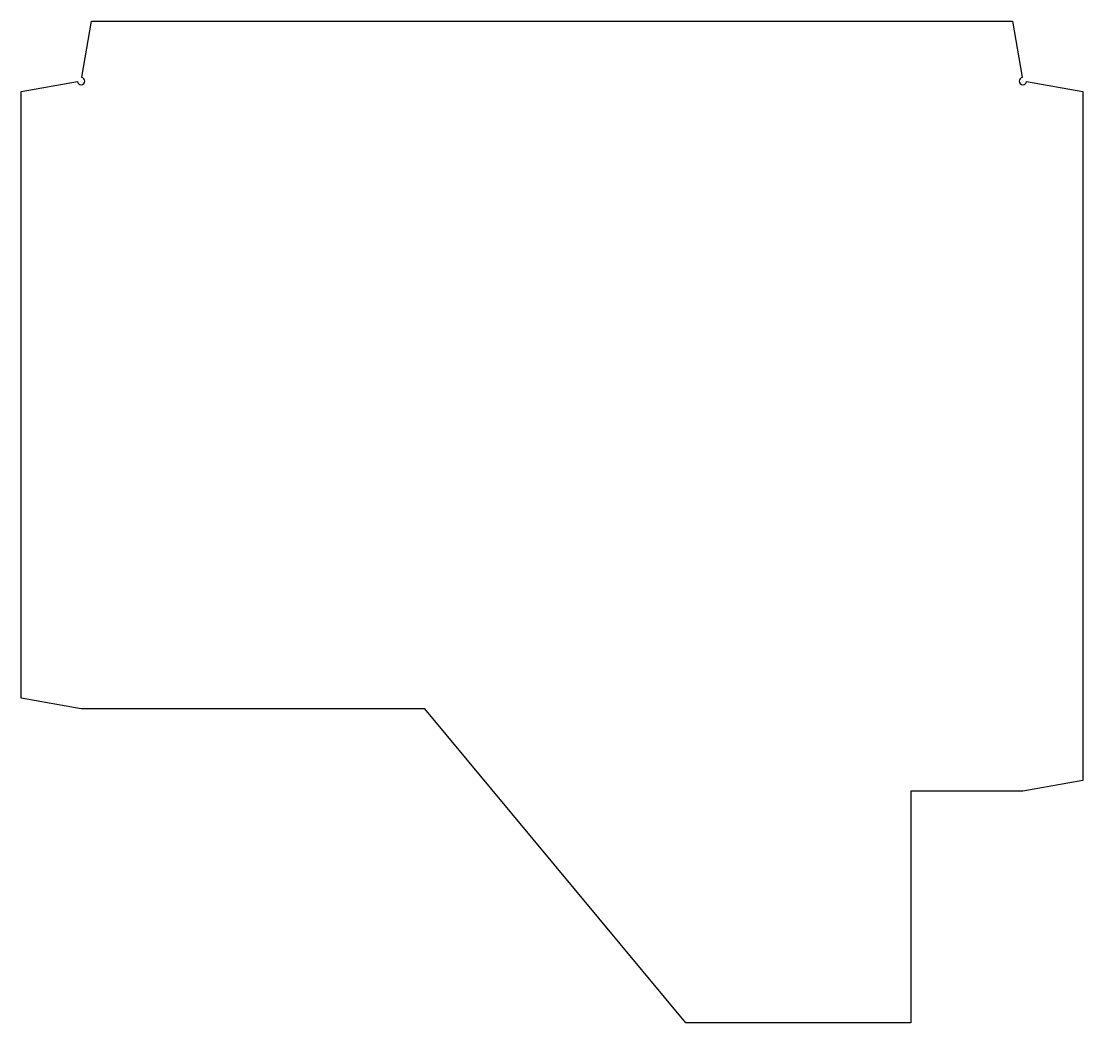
# Model space of a CAD drawing. Header units: inches. Extents: x -6.7 to 2.17, y 50.66 to 59.04.
import ezdxf

# ---------------------------------------------------------------- set-up
doc = ezdxf.new("R2010")
doc.units = ezdxf.units.IN
doc.header["$MEASUREMENT"] = 0

msp = doc.modelspace()

# ---------------------------------------------------------------- linework, layer by layer
for p, q in [((-6.1969, 58.5712), (-6.1141, 59.0404)), ((-6.1141, 59.0404), (1.5845, 59.0404)), ((1.5845, 59.0404), (1.6673, 58.5712)), ((-6.7023, 58.4523), (-6.2331, 58.535)), ((1.7035, 58.535), (2.1727, 58.4523)), ((-6.7023, 53.3786), (-6.7023, 58.4523)), ((2.1727, 58.4523), (2.1727, 52.6911)), ((-6.2023, 53.2904), (-6.7023, 53.3786)), ((-3.3276, 53.2904), (-6.2023, 53.2904)), ((-1.1467, 50.6646), (-3.3276, 53.2904)), ((2.1727, 52.6911), (1.6727, 52.6029)), ((0.7352, 52.6029), (0.7352, 50.6646)), ((1.6727, 52.6029), (0.7352, 52.6029)), ((0.7352, 50.6646), (-1.1467, 50.6646))]:
    msp.add_line(p, q)
for centre, start, end in [((-6.2023, 58.5404), 190, 80), ((1.6727, 58.5404), 100, 350)]:
    msp.add_arc(centre, 0.0312, start, end)

doc.saveas('drawing.dxf')
